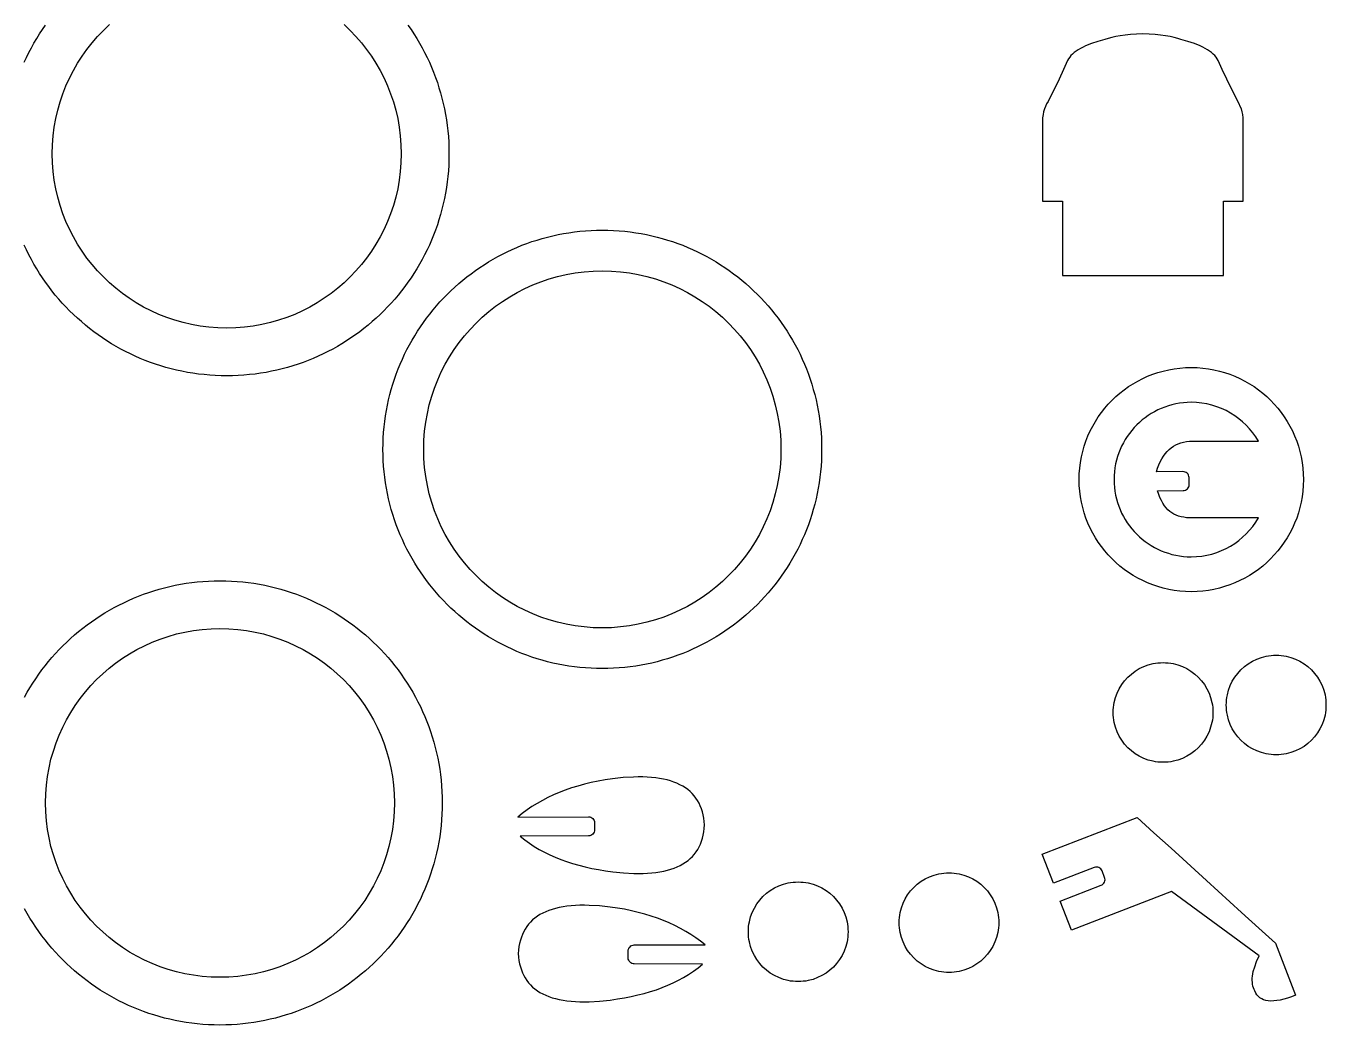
# Model space of a CAD drawing. Extents: x 0 to 355, y 3 to 297.
# Drawn here: x 150.6 to 349.3, y 2.9 to 155.6 of the extents above; entities that cross this region are included whole.
import ezdxf

# ---------------------------------------------------------------- set-up
doc = ezdxf.new("R2010")
doc.units = 0
doc.header["$MEASUREMENT"] = 0
doc.layers.add('HARLEY_2', color=1, linetype='Continuous')

msp = doc.modelspace()

# ---------------------------------------------------------------- linework, layer by layer
at = {"layer": 'HARLEY_2'}
for points in [[(150.29, 150.09), (150.64, 150.84), (151, 151.58), (151.39, 152.3), (151.79, 153.02), (152.21, 153.73), (152.64, 154.42), (153.09, 155.11), (153.55, 155.78)], [(208.96, 155.78), (209.43, 155.11), (209.88, 154.42), (210.31, 153.73), (210.73, 153.02), (211.13, 152.3), (211.51, 151.58), (211.88, 150.84), (212.23, 150.09), (212.56, 149.34), (212.87, 148.57), (213.17, 147.79), (213.45, 147.01), (213.7, 146.21), (213.94, 145.41), (214.16, 144.6), (214.36, 143.78), (214.54, 142.96), (214.7, 142.13), (214.84, 141.29), (214.96, 140.44), (215.06, 139.59), (215.13, 138.73), (215.19, 137.86), (215.22, 136.99), (215.23, 136.11), (215.22, 135.24), (215.19, 134.36), (215.13, 133.5), (215.06, 132.64), (214.96, 131.79), (214.84, 130.94), (214.7, 130.1), (214.54, 129.27), (214.36, 128.44), (214.16, 127.62), (213.94, 126.81), (213.7, 126.01), (213.45, 125.22), (213.17, 124.43), (212.87, 123.66), (212.56, 122.89), (212.23, 122.13), (211.88, 121.39), (211.51, 120.65), (211.13, 119.92), (210.73, 119.2), (210.31, 118.5), (209.88, 117.8), (209.43, 117.12), (208.96, 116.45), (208.48, 115.79), (207.98, 115.14), (207.47, 114.5), (206.95, 113.88), (206.4, 113.27), (205.85, 112.68), (205.28, 112.09), (204.7, 111.52), (204.1, 110.97), (203.49, 110.43), (202.87, 109.9), (202.23, 109.39), (201.58, 108.89), (200.92, 108.41), (200.25, 107.94), (199.57, 107.49), (198.87, 107.06), (198.17, 106.64), (197.45, 106.24), (196.72, 105.86), (195.99, 105.49), (195.24, 105.14), (194.48, 104.81), (193.71, 104.5), (192.94, 104.2), (192.15, 103.93), (191.36, 103.67), (190.56, 103.43), (189.75, 103.21), (188.93, 103.01), (188.1, 102.83), (187.27, 102.67), (186.43, 102.53), (185.58, 102.41), (184.73, 102.32), (183.87, 102.24), (183.01, 102.18), (182.14, 102.15), (181.26, 102.14), (180.38, 102.15), (179.51, 102.18), (178.65, 102.24), (177.79, 102.32), (176.93, 102.41), (176.09, 102.53), (175.25, 102.67), (174.41, 102.83), (173.59, 103.01), (172.77, 103.21), (171.96, 103.43), (171.16, 103.67), (170.36, 103.93), (169.58, 104.2), (168.8, 104.5), (168.04, 104.81), (167.28, 105.14), (166.53, 105.49), (165.79, 105.86), (165.07, 106.24), (164.35, 106.64), (163.64, 107.06), (162.95, 107.49), (162.27, 107.94), (161.59, 108.41), (160.93, 108.89), (160.29, 109.39), (159.65, 109.9), (159.03, 110.43), (158.42, 110.97), (157.82, 111.52), (157.24, 112.09), (156.67, 112.68), (156.11, 113.27), (155.57, 113.88), (155.04, 114.5), (154.53, 115.14), (154.04, 115.79), (153.55, 116.45), (153.09, 117.12), (152.64, 117.8), (152.21, 118.5), (151.79, 119.2), (151.39, 119.92), (151, 120.65), (150.64, 121.39), (150.29, 122.13)], [(199.19, 155.85), (200.12, 154.97), (201, 154.04), (201.84, 153.08), (202.63, 152.07), (203.37, 151.02), (204.07, 149.94), (204.71, 148.82), (205.3, 147.67), (205.83, 146.49), (206.31, 145.28), (206.73, 144.04), (207.09, 142.78), (207.39, 141.49), (207.62, 140.17), (207.79, 138.84), (207.89, 137.49), (207.93, 136.11), (207.89, 134.74), (207.79, 133.39), (207.62, 132.05), (207.39, 130.74), (207.09, 129.45), (206.73, 128.18), (206.31, 126.94), (205.83, 125.73), (205.3, 124.55), (204.71, 123.4), (204.07, 122.28), (203.37, 121.2), (202.63, 120.16), (201.84, 119.15), (201, 118.18), (200.12, 117.26), (199.19, 116.37), (198.22, 115.53), (197.21, 114.74), (196.17, 114), (195.09, 113.3), (193.97, 112.66), (192.82, 112.07), (191.64, 111.54), (190.43, 111.06), (189.19, 110.64), (187.92, 110.28), (186.63, 109.98), (185.32, 109.75), (183.99, 109.58), (182.63, 109.48), (181.26, 109.44), (179.89, 109.48), (178.53, 109.58), (177.2, 109.75), (175.88, 109.98), (174.59, 110.28), (173.33, 110.64), (172.09, 111.06), (170.88, 111.54), (169.7, 112.07), (168.55, 112.66), (167.43, 113.3), (166.35, 114), (165.3, 114.74), (164.3, 115.53), (163.33, 116.37), (162.4, 117.26), (161.52, 118.18), (160.68, 119.15), (159.89, 120.16), (159.14, 121.2), (158.45, 122.28), (157.81, 123.4), (157.22, 124.55), (156.68, 125.73), (156.21, 126.94), (155.79, 128.18), (155.43, 129.45), (155.13, 130.74), (154.9, 132.05), (154.73, 133.39), (154.62, 134.74), (154.59, 136.11), (154.62, 137.49), (154.73, 138.84), (154.9, 140.17), (155.13, 141.49), (155.43, 142.78), (155.79, 144.04), (156.21, 145.28), (156.68, 146.49), (157.22, 147.67), (157.81, 148.82), (158.45, 149.94), (159.14, 151.02), (159.89, 152.07), (160.68, 153.08), (161.52, 154.04), (162.4, 154.97), (163.33, 155.85)], [(150.35, 53.02), (150.75, 53.74), (151.17, 54.45), (151.61, 55.14), (152.05, 55.82), (152.52, 56.5), (153, 57.16), (153.5, 57.8), (154.01, 58.44), (154.54, 59.06), (155.08, 59.67), (155.63, 60.27), (156.2, 60.85), (156.79, 61.42), (157.38, 61.98), (157.99, 62.52), (158.62, 63.04), (159.25, 63.56), (159.9, 64.05), (160.56, 64.53), (161.23, 65), (161.92, 65.45), (162.61, 65.88), (163.32, 66.3), (164.03, 66.7), (164.76, 67.09), (165.5, 67.45), (166.25, 67.8), (167, 68.13), (167.77, 68.45), (168.55, 68.74), (169.33, 69.02), (170.12, 69.28), (170.93, 69.51), (171.74, 69.73), (172.55, 69.93), (173.38, 70.11), (174.21, 70.27), (175.05, 70.41), (175.9, 70.53), (176.75, 70.63), (177.61, 70.7), (178.48, 70.76), (179.35, 70.79), (180.22, 70.8), (180.22, 70.8), (181.1, 70.79), (181.97, 70.76), (182.84, 70.7), (183.7, 70.63), (184.55, 70.53), (185.4, 70.41), (186.24, 70.27), (187.07, 70.11), (187.9, 69.93), (188.71, 69.73), (189.52, 69.51), (190.33, 69.28), (191.12, 69.02), (191.9, 68.74), (192.68, 68.45), (193.45, 68.13), (194.2, 67.8), (194.95, 67.45), (195.69, 67.09), (196.42, 66.7), (197.13, 66.3), (197.84, 65.88), (198.53, 65.45), (199.22, 65), (199.89, 64.53), (200.55, 64.05), (201.2, 63.56), (201.83, 63.04), (202.46, 62.52), (203.07, 61.98), (203.66, 61.42), (204.25, 60.85), (204.82, 60.27), (205.37, 59.67), (205.91, 59.06), (206.44, 58.44), (206.95, 57.8), (207.45, 57.16), (207.93, 56.5), (208.39, 55.82), (208.84, 55.14), (209.28, 54.45), (209.7, 53.74), (210.1, 53.02), (210.48, 52.3), (210.85, 51.56), (211.2, 50.81), (211.53, 50.05), (211.84, 49.29), (212.14, 48.51), (212.41, 47.73), (212.67, 46.93), (212.91, 46.13), (213.13, 45.32), (213.33, 44.5), (213.51, 43.68), (213.67, 42.84), (213.81, 42), (213.92, 41.16), (214.02, 40.3), (214.1, 39.44), (214.15, 38.58), (214.19, 37.71), (214.2, 36.83), (214.19, 35.95), (214.15, 35.08), (214.1, 34.22), (214.02, 33.36), (213.92, 32.5), (213.81, 31.66), (213.67, 30.82), (213.51, 29.99), (213.33, 29.16), (213.13, 28.34), (212.91, 27.53), (212.67, 26.73), (212.41, 25.94), (212.14, 25.15), (211.84, 24.38), (211.53, 23.61), (211.2, 22.85), (210.85, 22.1), (210.48, 21.37), (210.1, 20.64), (209.7, 19.92), (209.28, 19.22), (208.84, 18.52), (208.39, 17.84), (207.93, 17.17), (207.45, 16.51), (206.95, 15.86), (206.44, 15.22), (205.91, 14.6), (205.37, 13.99), (204.82, 13.39), (204.25, 12.81), (203.66, 12.24), (203.07, 11.69), (202.46, 11.14), (201.83, 10.62), (201.2, 10.11), (200.55, 9.61), (199.89, 9.13), (199.22, 8.66), (198.53, 8.21), (197.84, 7.78), (197.13, 7.36), (196.42, 6.96), (195.69, 6.58), (194.95, 6.21), (194.2, 5.86), (193.45, 5.53), (192.68, 5.22), (191.9, 4.92), (191.12, 4.64), (190.33, 4.39), (189.52, 4.15), (188.71, 3.93), (187.9, 3.73), (187.07, 3.55), (186.24, 3.39), (185.4, 3.25), (184.55, 3.13), (183.7, 3.03), (182.84, 2.96), (181.97, 2.9), (181.1, 2.87), (180.22, 2.86), (179.35, 2.87), (178.48, 2.9), (177.61, 2.96), (176.75, 3.03), (175.9, 3.13), (175.05, 3.25), (174.21, 3.39), (173.38, 3.55), (172.55, 3.73), (171.74, 3.93), (170.93, 4.15), (170.12, 4.39), (169.33, 4.64), (168.55, 4.92), (167.77, 5.22), (167, 5.53), (166.25, 5.86), (165.5, 6.21), (164.76, 6.58), (164.03, 6.96), (163.32, 7.36), (162.61, 7.78), (161.92, 8.21), (161.23, 8.66), (160.56, 9.13), (159.9, 9.61), (159.25, 10.11), (158.62, 10.62), (157.99, 11.14), (157.38, 11.69), (156.79, 12.24), (156.2, 12.81), (155.63, 13.39), (155.08, 13.99), (154.54, 14.6), (154.01, 15.22), (153.5, 15.86), (153, 16.51), (152.52, 17.17), (152.05, 17.84), (151.61, 18.52), (151.17, 19.22), (150.75, 19.92), (150.35, 20.64)]]:
    msp.add_lwpolyline(points, dxfattribs=at)
for points in [[(309, 117.5), (321.3, 117.5), (333.6, 117.5), (333.6, 128.84), (336.65, 128.83), (336.65, 140.62), (336.65, 141.13), (336.62, 141.62), (336.56, 142.09), (336.47, 142.53), (336.35, 142.95), (336.19, 143.35), (336.01, 143.73), (335.79, 144.08), (334.12, 147.5), (333.42, 149), (332.81, 150.36), (332.67, 150.62), (332.5, 150.87), (332.29, 151.11), (332.06, 151.35), (331.79, 151.58), (331.5, 151.8), (331.18, 152.01), (330.83, 152.22), (330.45, 152.42), (330.05, 152.61), (329.17, 152.97), (328.18, 153.29), (327.11, 153.58), (326.62, 153.75), (326.07, 153.9), (325.45, 154.03), (324.76, 154.15), (324, 154.24), (323.17, 154.32), (322.27, 154.38), (321.3, 154.43), (320.33, 154.38), (319.43, 154.32), (318.6, 154.24), (317.84, 154.15), (317.15, 154.03), (316.53, 153.9), (315.98, 153.75), (315.5, 153.58), (314.42, 153.29), (313.43, 152.97), (312.55, 152.61), (312.15, 152.42), (311.77, 152.22), (311.42, 152.01), (311.1, 151.8), (310.81, 151.58), (310.54, 151.35), (310.31, 151.11), (310.11, 150.87), (309.93, 150.62), (309.79, 150.36), (309.18, 149), (308.48, 147.5), (306.81, 144.08), (306.59, 143.73), (306.41, 143.35), (306.25, 142.95), (306.13, 142.53), (306.04, 142.09), (305.98, 141.62), (305.95, 141.13), (305.95, 140.62), (305.95, 128.83), (309, 128.84), (309, 117.5)], [(238.67, 124.42), (239.53, 124.41), (240.39, 124.38), (241.25, 124.32), (242.09, 124.25), (242.94, 124.15), (243.77, 124.03), (244.6, 123.9), (245.42, 123.74), (246.24, 123.56), (247.04, 123.37), (247.84, 123.15), (248.64, 122.91), (249.42, 122.66), (250.19, 122.39), (250.96, 122.1), (251.72, 121.79), (252.46, 121.46), (253.2, 121.11), (253.93, 120.75), (254.65, 120.37), (255.35, 119.98), (256.05, 119.57), (256.74, 119.14), (257.41, 118.69), (258.07, 118.23), (258.73, 117.76), (259.36, 117.27), (259.99, 116.76), (260.61, 116.24), (261.21, 115.71), (261.8, 115.16), (262.37, 114.6), (262.93, 114.02), (263.48, 113.44), (264.02, 112.83), (264.54, 112.22), (265.04, 111.59), (265.53, 110.95), (266.01, 110.3), (266.47, 109.64), (266.91, 108.96), (267.34, 108.28), (267.75, 107.58), (268.15, 106.87), (268.53, 106.16), (268.89, 105.43), (269.23, 104.69), (269.56, 103.94), (269.87, 103.19), (270.16, 102.42), (270.43, 101.65), (270.69, 100.86), (270.92, 100.07), (271.14, 99.27), (271.34, 98.46), (271.51, 97.65), (271.67, 96.83), (271.81, 96), (271.92, 95.16), (272.02, 94.32), (272.1, 93.47), (272.15, 92.62), (272.18, 91.76), (272.19, 90.89), (272.18, 90.03), (272.15, 89.17), (272.1, 88.31), (272.02, 87.47), (271.92, 86.62), (271.81, 85.79), (271.67, 84.96), (271.51, 84.14), (271.34, 83.32), (271.14, 82.52), (270.92, 81.72), (270.69, 80.92), (270.43, 80.14), (270.16, 79.37), (269.87, 78.6), (269.56, 77.84), (269.23, 77.1), (268.89, 76.36), (268.53, 75.63), (268.15, 74.91), (267.75, 74.21), (267.34, 73.51), (266.91, 72.82), (266.47, 72.15), (266.01, 71.49), (265.53, 70.83), (265.04, 70.19), (264.54, 69.57), (264.02, 68.95), (263.48, 68.35), (262.93, 67.76), (262.37, 67.19), (261.8, 66.62), (261.21, 66.08), (260.61, 65.54), (259.99, 65.02), (259.36, 64.52), (258.73, 64.03), (258.07, 63.55), (257.41, 63.09), (256.74, 62.65), (256.05, 62.22), (255.35, 61.81), (254.65, 61.41), (253.93, 61.03), (253.2, 60.67), (252.46, 60.33), (251.72, 60), (250.96, 59.69), (250.19, 59.4), (249.42, 59.13), (248.64, 58.87), (247.84, 58.64), (247.04, 58.42), (246.24, 58.22), (245.42, 58.05), (244.6, 57.89), (243.77, 57.75), (242.94, 57.63), (242.09, 57.54), (241.25, 57.46), (240.39, 57.41), (239.53, 57.38), (238.67, 57.37), (237.8, 57.38), (236.94, 57.41), (236.09, 57.46), (235.24, 57.54), (234.4, 57.63), (233.56, 57.75), (232.73, 57.89), (231.91, 58.05), (231.1, 58.22), (230.29, 58.42), (229.49, 58.64), (228.7, 58.87), (227.91, 59.13), (227.14, 59.4), (226.37, 59.69), (225.62, 60), (224.87, 60.33), (224.13, 60.67), (223.4, 61.03), (222.69, 61.41), (221.98, 61.81), (221.28, 62.22), (220.6, 62.65), (219.92, 63.09), (219.26, 63.55), (218.61, 64.03), (217.97, 64.52), (217.34, 65.02), (216.73, 65.54), (216.12, 66.08), (215.53, 66.62), (214.96, 67.19), (214.4, 67.76), (213.85, 68.35), (213.31, 68.95), (212.8, 69.57), (212.29, 70.19), (211.8, 70.83), (211.32, 71.49), (210.86, 72.15), (210.42, 72.82), (209.99, 73.51), (209.58, 74.21), (209.19, 74.91), (208.81, 75.63), (208.44, 76.36), (208.1, 77.1), (207.77, 77.84), (207.46, 78.6), (207.17, 79.37), (206.9, 80.14), (206.65, 80.92), (206.41, 81.72), (206.19, 82.52), (206, 83.32), (205.82, 84.14), (205.66, 84.96), (205.52, 85.79), (205.41, 86.62), (205.31, 87.47), (205.24, 88.31), (205.18, 89.17), (205.15, 90.03), (205.14, 90.89), (205.15, 91.76), (205.18, 92.62), (205.24, 93.47), (205.31, 94.32), (205.41, 95.16), (205.52, 96), (205.66, 96.83), (205.82, 97.65), (206, 98.46), (206.19, 99.27), (206.41, 100.07), (206.65, 100.86), (206.9, 101.65), (207.17, 102.42), (207.46, 103.19), (207.77, 103.94), (208.1, 104.69), (208.44, 105.43), (208.81, 106.16), (209.19, 106.87), (209.58, 107.58), (209.99, 108.28), (210.42, 108.96), (210.86, 109.64), (211.32, 110.3), (211.8, 110.95), (212.29, 111.59), (212.8, 112.22), (213.31, 112.83), (213.85, 113.44), (214.4, 114.02), (214.96, 114.6), (215.53, 115.16), (216.12, 115.71), (216.73, 116.24), (217.34, 116.76), (217.97, 117.27), (218.61, 117.76), (219.26, 118.23), (219.92, 118.69), (220.6, 119.14), (221.28, 119.57), (221.98, 119.98), (222.69, 120.37), (223.4, 120.75), (224.13, 121.11), (224.87, 121.46), (225.62, 121.79), (226.37, 122.1), (227.14, 122.39), (227.91, 122.66), (228.7, 122.91), (229.49, 123.15), (230.29, 123.37), (231.1, 123.56), (231.91, 123.74), (232.73, 123.9), (233.56, 124.03), (234.4, 124.15), (235.24, 124.25), (236.09, 124.32), (236.94, 124.38), (237.8, 124.41), (238.67, 124.42)], [(238.67, 118.2), (240.07, 118.16), (241.46, 118.06), (242.82, 117.88), (244.17, 117.64), (245.49, 117.34), (246.78, 116.97), (248.05, 116.54), (249.29, 116.05), (250.5, 115.51), (251.68, 114.9), (252.82, 114.24), (253.93, 113.53), (255, 112.77), (256.03, 111.96), (257.02, 111.1), (257.97, 110.2), (258.88, 109.25), (259.74, 108.26), (260.55, 107.23), (261.31, 106.16), (262.02, 105.05), (262.67, 103.91), (263.28, 102.73), (263.82, 101.52), (264.31, 100.28), (264.74, 99.01), (265.11, 97.72), (265.42, 96.4), (265.66, 95.05), (265.83, 93.68), (265.94, 92.3), (265.97, 90.89), (265.94, 89.49), (265.83, 88.1), (265.66, 86.74), (265.42, 85.39), (265.11, 84.07), (264.74, 82.77), (264.31, 81.51), (263.82, 80.27), (263.28, 79.06), (262.67, 77.88), (262.02, 76.74), (261.31, 75.63), (260.55, 74.56), (259.74, 73.53), (258.88, 72.53), (257.97, 71.59), (257.02, 70.68), (256.03, 69.82), (255, 69.01), (253.93, 68.25), (252.82, 67.54), (251.68, 66.88), (250.5, 66.28), (249.29, 65.73), (248.05, 65.25), (246.78, 64.82), (245.49, 64.45), (244.17, 64.14), (242.82, 63.9), (241.46, 63.73), (240.07, 63.62), (238.67, 63.59), (237.26, 63.62), (235.87, 63.73), (234.51, 63.9), (233.16, 64.14), (231.84, 64.45), (230.55, 64.82), (229.28, 65.25), (228.04, 65.73), (226.83, 66.28), (225.65, 66.88), (224.51, 67.54), (223.4, 68.25), (222.33, 69.01), (221.3, 69.82), (220.31, 70.68), (219.36, 71.59), (218.46, 72.53), (217.6, 73.53), (216.79, 74.56), (216.02, 75.63), (215.31, 76.74), (214.66, 77.88), (214.05, 79.06), (213.51, 80.27), (213.02, 81.51), (212.59, 82.77), (212.22, 84.07), (211.92, 85.39), (211.68, 86.74), (211.5, 88.1), (211.4, 89.49), (211.36, 90.89), (211.4, 92.3), (211.5, 93.68), (211.68, 95.05), (211.92, 96.4), (212.22, 97.72), (212.59, 99.01), (213.02, 100.28), (213.51, 101.52), (214.05, 102.73), (214.66, 103.91), (215.31, 105.05), (216.02, 106.16), (216.79, 107.23), (217.6, 108.26), (218.46, 109.25), (219.36, 110.2), (220.31, 111.1), (221.3, 111.96), (222.33, 112.77), (223.4, 113.53), (224.51, 114.24), (225.65, 114.9), (226.83, 115.51), (228.04, 116.05), (229.28, 116.54), (230.55, 116.97), (231.84, 117.34), (233.16, 117.64), (234.51, 117.88), (235.87, 118.06), (237.26, 118.16), (238.67, 118.2)], [(328.7, 103.42), (329.58, 103.4), (330.45, 103.33), (331.31, 103.22), (332.16, 103.07), (332.99, 102.88), (333.8, 102.65), (334.6, 102.38), (335.37, 102.07), (336.13, 101.73), (336.87, 101.35), (337.59, 100.94), (338.29, 100.49), (338.96, 100.01), (339.61, 99.5), (340.23, 98.97), (340.82, 98.4), (341.39, 97.8), (341.93, 97.18), (342.44, 96.53), (342.92, 95.86), (343.36, 95.16), (343.78, 94.45), (344.15, 93.71), (344.5, 92.95), (344.81, 92.17), (345.07, 91.37), (345.31, 90.56), (345.5, 89.73), (345.65, 88.89), (345.76, 88.03), (345.82, 87.16), (345.85, 86.28), (345.82, 85.39), (345.76, 84.52), (345.65, 83.66), (345.5, 82.82), (345.31, 81.99), (345.07, 81.18), (344.81, 80.38), (344.5, 79.6), (344.15, 78.84), (343.78, 78.1), (343.36, 77.39), (342.92, 76.69), (342.44, 76.02), (341.93, 75.37), (341.39, 74.75), (340.82, 74.15), (340.23, 73.58), (339.61, 73.05), (338.96, 72.54), (338.29, 72.06), (337.59, 71.61), (336.87, 71.2), (336.13, 70.82), (335.37, 70.48), (334.6, 70.17), (333.8, 69.9), (332.99, 69.67), (332.16, 69.48), (331.31, 69.33), (330.45, 69.22), (329.58, 69.15), (328.7, 69.13), (327.82, 69.15), (326.95, 69.22), (326.09, 69.33), (325.25, 69.48), (324.42, 69.67), (323.6, 69.9), (322.81, 70.17), (322.03, 70.48), (321.27, 70.82), (320.53, 71.2), (319.81, 71.61), (319.12, 72.06), (318.44, 72.54), (317.8, 73.05), (317.17, 73.58), (316.58, 74.15), (316.01, 74.75), (315.47, 75.37), (314.96, 76.02), (314.48, 76.69), (314.04, 77.39), (313.63, 78.1), (313.25, 78.84), (312.9, 79.6), (312.6, 80.38), (312.33, 81.18), (312.1, 81.99), (311.9, 82.82), (311.75, 83.66), (311.64, 84.52), (311.58, 85.39), (311.56, 86.28), (311.58, 87.16), (311.64, 88.03), (311.75, 88.89), (311.9, 89.73), (312.1, 90.56), (312.33, 91.37), (312.6, 92.17), (312.9, 92.95), (313.25, 93.71), (313.63, 94.45), (314.04, 95.16), (314.48, 95.86), (314.96, 96.53), (315.47, 97.18), (316.01, 97.8), (316.58, 98.4), (317.17, 98.97), (317.8, 99.5), (318.44, 100.01), (319.12, 100.49), (319.81, 100.94), (320.53, 101.35), (321.27, 101.73), (322.03, 102.07), (322.81, 102.38), (323.6, 102.65), (324.42, 102.88), (325.25, 103.07), (326.09, 103.22), (326.95, 103.33), (327.82, 103.4), (328.7, 103.42)], [(323.54, 84.54), (327.44, 84.58), (327.63, 84.6), (327.81, 84.65), (327.96, 84.74), (328.1, 84.86), (328.22, 85), (328.3, 85.16), (328.35, 85.33), (328.37, 85.52), (328.36, 86.57), (328.34, 86.76), (328.29, 86.94), (328.2, 87.09), (328.08, 87.23), (327.94, 87.34), (327.78, 87.43), (327.61, 87.48), (327.42, 87.5), (323.36, 87.46), (323.54, 88.01), (323.74, 88.52), (323.95, 89), (324.19, 89.44), (324.44, 89.85), (324.71, 90.22), (325, 90.56), (325.3, 90.87), (325.63, 91.14), (325.97, 91.38), (326.33, 91.59), (326.71, 91.76), (327.11, 91.91), (327.53, 92.02), (327.96, 92.1), (328.42, 92.15), (338.95, 92.15), (338.54, 92.8), (338.1, 93.43), (337.62, 94.02), (337.1, 94.58), (336.55, 95.1), (335.96, 95.59), (335.35, 96.04), (334.7, 96.45), (334.03, 96.82), (333.33, 97.14), (332.61, 97.42), (331.86, 97.66), (331.1, 97.84), (330.32, 97.98), (329.52, 98.06), (328.7, 98.09), (328.09, 98.07), (327.49, 98.03), (326.9, 97.95), (326.32, 97.85), (325.75, 97.71), (325.19, 97.56), (324.64, 97.37), (324.1, 97.16), (323.58, 96.92), (323.07, 96.66), (322.58, 96.38), (322.1, 96.07), (321.63, 95.74), (321.19, 95.39), (320.76, 95.02), (320.35, 94.63), (319.96, 94.22), (319.59, 93.79), (319.24, 93.34), (318.91, 92.88), (318.6, 92.4), (318.32, 91.9), (318.05, 91.4), (317.82, 90.87), (317.61, 90.34), (317.42, 89.79), (317.26, 89.23), (317.13, 88.66), (317.03, 88.07), (316.95, 87.48), (316.91, 86.88), (316.89, 86.28), (316.91, 85.67), (316.95, 85.07), (317.03, 84.48), (317.13, 83.9), (317.26, 83.32), (317.42, 82.76), (317.61, 82.21), (317.82, 81.68), (318.05, 81.16), (318.32, 80.65), (318.6, 80.15), (318.91, 79.67), (319.24, 79.21), (319.59, 78.76), (319.96, 78.33), (320.35, 77.92), (320.76, 77.53), (321.19, 77.16), (321.63, 76.81), (322.1, 76.48), (322.58, 76.17), (323.07, 75.89), (323.58, 75.63), (324.1, 75.39), (324.64, 75.18), (325.19, 75), (325.75, 74.84), (326.32, 74.7), (326.9, 74.6), (327.49, 74.53), (328.09, 74.48), (328.7, 74.46), (329.52, 74.49), (330.32, 74.57), (331.1, 74.71), (331.86, 74.89), (332.61, 75.13), (333.33, 75.41), (334.03, 75.73), (334.7, 76.1), (335.35, 76.51), (335.96, 76.96), (336.55, 77.45), (337.1, 77.97), (337.62, 78.53), (338.1, 79.12), (338.54, 79.75), (338.95, 80.4), (328.42, 80.4), (327.97, 80.44), (327.54, 80.51), (327.13, 80.59), (326.74, 80.7), (326.37, 80.84), (326.03, 81), (325.7, 81.19), (325.4, 81.41), (325.11, 81.67), (324.84, 81.96), (324.58, 82.28), (324.34, 82.65), (324.12, 83.06), (323.91, 83.51), (323.72, 84), (323.54, 84.54)], [(180.22, 63.5), (181.6, 63.47), (182.95, 63.36), (184.29, 63.19), (185.6, 62.96), (186.89, 62.66), (188.15, 62.3), (189.39, 61.88), (190.6, 61.4), (191.79, 60.87), (192.94, 60.28), (194.05, 59.64), (195.14, 58.95), (196.18, 58.2), (197.19, 57.41), (198.16, 56.57), (199.08, 55.69), (199.97, 54.76), (200.8, 53.79), (201.6, 52.79), (202.34, 51.74), (203.03, 50.66), (203.68, 49.54), (204.26, 48.39), (204.8, 47.21), (205.28, 46), (205.7, 44.76), (206.05, 43.5), (206.35, 42.21), (206.59, 40.89), (206.76, 39.56), (206.86, 38.2), (206.89, 36.83), (206.86, 35.46), (206.76, 34.1), (206.59, 32.77), (206.35, 31.46), (206.05, 30.17), (205.7, 28.9), (205.28, 27.66), (204.8, 26.45), (204.26, 25.27), (203.68, 24.12), (203.03, 23), (202.34, 21.92), (201.6, 20.88), (200.8, 19.87), (199.97, 18.9), (199.08, 17.97), (198.16, 17.09), (197.19, 16.25), (196.18, 15.46), (195.14, 14.72), (194.05, 14.02), (192.94, 13.38), (191.79, 12.79), (190.6, 12.26), (189.39, 11.78), (188.15, 11.36), (186.89, 11), (185.6, 10.7), (184.29, 10.47), (182.95, 10.3), (181.6, 10.2), (180.22, 10.16), (178.85, 10.2), (177.5, 10.3), (176.16, 10.47), (174.85, 10.7), (173.56, 11), (172.29, 11.36), (171.06, 11.78), (169.84, 12.26), (168.66, 12.79), (167.51, 13.38), (166.4, 14.02), (165.31, 14.72), (164.27, 15.46), (163.26, 16.25), (162.29, 17.09), (161.37, 17.97), (160.48, 18.9), (159.65, 19.87), (158.85, 20.88), (158.11, 21.92), (157.42, 23), (156.77, 24.12), (156.19, 25.27), (155.65, 26.45), (155.17, 27.66), (154.75, 28.9), (154.39, 30.17), (154.1, 31.46), (153.86, 32.77), (153.69, 34.1), (153.59, 35.46), (153.55, 36.83), (153.59, 38.2), (153.69, 39.56), (153.86, 40.89), (154.1, 42.21), (154.39, 43.5), (154.75, 44.76), (155.17, 46), (155.65, 47.21), (156.19, 48.39), (156.77, 49.54), (157.42, 50.66), (158.11, 51.74), (158.85, 52.79), (159.65, 53.79), (160.48, 54.76), (161.37, 55.69), (162.29, 56.57), (163.26, 57.41), (164.27, 58.2), (165.31, 58.95), (166.4, 59.64), (167.51, 60.28), (168.66, 60.87), (169.84, 61.4), (171.06, 61.88), (172.29, 62.3), (173.56, 62.66), (174.85, 62.96), (176.16, 63.19), (177.5, 63.36), (178.85, 63.47), (180.22, 63.5)], [(324.39, 58.28), (324.78, 58.27), (325.16, 58.24), (325.55, 58.19), (325.92, 58.13), (326.65, 57.94), (327.35, 57.68), (328.02, 57.36), (328.65, 56.98), (329.23, 56.54), (329.77, 56.05), (330.27, 55.51), (330.7, 54.92), (331.09, 54.29), (331.41, 53.63), (331.66, 52.93), (331.85, 52.2), (331.92, 51.82), (331.97, 51.44), (332, 51.05), (332.01, 50.66), (332, 50.27), (331.97, 49.88), (331.92, 49.5), (331.85, 49.13), (331.66, 48.39), (331.41, 47.69), (331.09, 47.03), (330.7, 46.4), (330.27, 45.81), (329.77, 45.27), (329.23, 44.78), (328.65, 44.34), (328.02, 43.96), (327.35, 43.64), (326.65, 43.38), (325.92, 43.2), (325.55, 43.13), (325.16, 43.08), (324.78, 43.05), (324.39, 43.04), (323.99, 43.05), (323.61, 43.08), (323.23, 43.13), (322.85, 43.2), (322.12, 43.38), (321.42, 43.64), (320.75, 43.96), (320.13, 44.34), (319.54, 44.78), (319, 45.27), (318.51, 45.81), (318.07, 46.4), (317.69, 47.03), (317.36, 47.69), (317.11, 48.39), (316.92, 49.13), (316.85, 49.5), (316.8, 49.88), (316.78, 50.27), (316.77, 50.66), (316.78, 51.05), (316.8, 51.44), (316.85, 51.82), (316.92, 52.2), (317.11, 52.93), (317.36, 53.63), (317.69, 54.29), (318.07, 54.92), (318.51, 55.51), (319, 56.05), (319.54, 56.54), (320.13, 56.98), (320.75, 57.36), (321.42, 57.68), (322.12, 57.94), (322.85, 58.13), (323.23, 58.19), (323.61, 58.24), (323.99, 58.27), (324.39, 58.28)], [(341.67, 59.41), (342.06, 59.4), (342.45, 59.37), (342.83, 59.32), (343.21, 59.26), (343.94, 59.07), (344.64, 58.81), (345.3, 58.49), (345.93, 58.11), (346.52, 57.67), (347.06, 57.18), (347.55, 56.64), (347.99, 56.05), (348.37, 55.42), (348.69, 54.76), (348.95, 54.06), (349.14, 53.33), (349.2, 52.95), (349.25, 52.57), (349.28, 52.18), (349.29, 51.79), (349.28, 51.4), (349.25, 51.01), (349.2, 50.63), (349.14, 50.26), (348.95, 49.53), (348.69, 48.83), (348.37, 48.16), (347.99, 47.53), (347.55, 46.94), (347.06, 46.4), (346.52, 45.91), (345.93, 45.47), (345.3, 45.09), (344.64, 44.77), (343.94, 44.51), (343.21, 44.33), (342.83, 44.26), (342.45, 44.21), (342.06, 44.18), (341.67, 44.17), (341.28, 44.18), (340.89, 44.21), (340.51, 44.26), (340.14, 44.33), (339.41, 44.51), (338.71, 44.77), (338.04, 45.09), (337.41, 45.47), (336.82, 45.91), (336.28, 46.4), (335.79, 46.94), (335.35, 47.53), (334.97, 48.16), (334.65, 48.83), (334.39, 49.53), (334.21, 50.26), (334.14, 50.63), (334.09, 51.01), (334.06, 51.4), (334.05, 51.79), (334.06, 52.18), (334.09, 52.57), (334.14, 52.95), (334.21, 53.33), (334.39, 54.06), (334.65, 54.76), (334.97, 55.42), (335.35, 56.05), (335.79, 56.64), (336.28, 57.18), (336.82, 57.67), (337.41, 58.11), (338.04, 58.49), (338.71, 58.81), (339.41, 59.07), (340.14, 59.26), (340.51, 59.32), (340.89, 59.37), (341.28, 59.4), (341.67, 59.41)], [(226.13, 31.74), (226.82, 31.18), (227.54, 30.66), (228.27, 30.17), (229.03, 29.71), (229.82, 29.28), (230.62, 28.88), (231.46, 28.51), (232.31, 28.16), (233.2, 27.85), (234.12, 27.55), (235.06, 27.29), (236.04, 27.04), (237.05, 26.82), (238.09, 26.62), (239.16, 26.44), (240.28, 26.29), (241.92, 26.12), (243.46, 26.04), (244.2, 26.03), (244.91, 26.04), (245.59, 26.07), (246.24, 26.12), (246.87, 26.19), (247.48, 26.28), (248.06, 26.39), (248.61, 26.52), (249.14, 26.68), (249.64, 26.85), (250.12, 27.04), (250.57, 27.26), (250.99, 27.49), (251.39, 27.74), (251.77, 28.02), (252.12, 28.31), (252.44, 28.63), (252.73, 28.96), (253.01, 29.32), (253.25, 29.7), (253.47, 30.09), (253.67, 30.51), (253.83, 30.95), (253.98, 31.41), (254.09, 31.89), (254.19, 32.39), (254.25, 32.91), (254.29, 33.45), (254.25, 33.98), (254.18, 34.5), (254.08, 35), (253.96, 35.48), (253.82, 35.94), (253.65, 36.37), (253.45, 36.79), (253.23, 37.19), (252.98, 37.56), (252.71, 37.92), (252.41, 38.25), (252.08, 38.56), (251.73, 38.86), (251.36, 39.13), (250.95, 39.38), (250.53, 39.61), (250.08, 39.82), (249.6, 40.01), (249.09, 40.18), (248.57, 40.33), (248.01, 40.46), (247.43, 40.57), (246.83, 40.65), (246.2, 40.72), (245.54, 40.77), (244.86, 40.79), (244.15, 40.8), (243.42, 40.78), (241.87, 40.69), (240.23, 40.51), (239.11, 40.34), (238.03, 40.15), (236.97, 39.93), (235.94, 39.68), (234.93, 39.41), (233.96, 39.11), (233.01, 38.78), (232.09, 38.43), (231.2, 38.05), (230.34, 37.64), (229.5, 37.21), (228.69, 36.75), (227.91, 36.27), (227.16, 35.76), (226.44, 35.22), (225.74, 34.66), (236.55, 34.71), (236.74, 34.69), (236.91, 34.63), (237.07, 34.55), (237.21, 34.44), (237.33, 34.3), (237.41, 34.14), (237.47, 33.97), (237.49, 33.78), (237.49, 32.72), (237.48, 32.53), (237.42, 32.36), (237.34, 32.2), (237.22, 32.06), (237.08, 31.95), (236.93, 31.86), (236.75, 31.8), (236.56, 31.78), (226.13, 31.74)], [(308.67, 21.8), (314.92, 24.23), (315.08, 24.31), (315.23, 24.43), (315.34, 24.57), (315.43, 24.72), (315.49, 24.89), (315.51, 25.07), (315.5, 25.25), (315.45, 25.44), (315.07, 26.42), (314.98, 26.59), (314.87, 26.73), (314.73, 26.85), (314.57, 26.94), (314.4, 26.99), (314.22, 27.01), (314.04, 27), (313.86, 26.95), (307.63, 24.53), (305.9, 29), (320.4, 34.58), (322.98, 32.27), (325.62, 29.88), (331, 24.97), (336.38, 20.05), (339.02, 17.66), (341.59, 15.36), (344.65, 7.41), (344.01, 7.17), (343.41, 6.97), (342.83, 6.81), (342.29, 6.68), (341.79, 6.59), (341.32, 6.54), (340.88, 6.53), (340.47, 6.55), (340.1, 6.61), (339.76, 6.71), (339.46, 6.84), (339.18, 7.01), (338.95, 7.22), (338.74, 7.47), (338.57, 7.75), (338.43, 8.07), (338.31, 8.31), (338.21, 8.56), (338.13, 8.82), (338.07, 9.1), (338.04, 9.39), (338.02, 9.69), (338.03, 10.01), (338.06, 10.33), (338.18, 11.03), (338.4, 11.78), (338.69, 12.58), (339.07, 13.43), (325.66, 23.26), (310.38, 17.38), (308.67, 21.8)], [(291.66, 26.14), (292.06, 26.13), (292.44, 26.1), (292.82, 26.05), (293.2, 25.99), (293.93, 25.8), (294.63, 25.54), (295.3, 25.22), (295.92, 24.84), (296.51, 24.4), (297.05, 23.91), (297.54, 23.37), (297.98, 22.78), (298.36, 22.15), (298.68, 21.49), (298.94, 20.79), (299.13, 20.06), (299.2, 19.68), (299.24, 19.3), (299.27, 18.91), (299.28, 18.52), (299.27, 18.13), (299.24, 17.74), (299.2, 17.36), (299.13, 16.99), (298.94, 16.26), (298.68, 15.56), (298.36, 14.89), (297.98, 14.26), (297.54, 13.67), (297.05, 13.13), (296.51, 12.64), (295.92, 12.2), (295.3, 11.82), (294.63, 11.5), (293.93, 11.24), (293.2, 11.06), (292.82, 10.99), (292.44, 10.94), (292.06, 10.91), (291.66, 10.9), (291.27, 10.91), (290.88, 10.94), (290.5, 10.99), (290.13, 11.06), (289.4, 11.24), (288.7, 11.5), (288.03, 11.82), (287.4, 12.2), (286.82, 12.64), (286.28, 13.13), (285.78, 13.67), (285.34, 14.26), (284.96, 14.89), (284.64, 15.56), (284.39, 16.26), (284.2, 16.99), (284.13, 17.36), (284.08, 17.74), (284.05, 18.13), (284.04, 18.52), (284.05, 18.91), (284.08, 19.3), (284.13, 19.68), (284.2, 20.06), (284.39, 20.79), (284.64, 21.49), (284.96, 22.15), (285.34, 22.78), (285.78, 23.37), (286.28, 23.91), (286.82, 24.4), (287.4, 24.84), (288.03, 25.22), (288.7, 25.54), (289.4, 25.8), (290.13, 25.99), (290.5, 26.05), (290.88, 26.1), (291.27, 26.13), (291.66, 26.14)], [(268.61, 24.74), (269, 24.73), (269.39, 24.7), (269.77, 24.65), (270.15, 24.58), (270.88, 24.39), (271.58, 24.14), (272.24, 23.82), (272.87, 23.44), (273.46, 23), (274, 22.5), (274.49, 21.96), (274.93, 21.38), (275.31, 20.75), (275.63, 20.08), (275.89, 19.38), (276.08, 18.65), (276.14, 18.28), (276.19, 17.9), (276.22, 17.51), (276.23, 17.12), (276.22, 16.72), (276.19, 16.34), (276.14, 15.96), (276.08, 15.58), (275.89, 14.85), (275.63, 14.15), (275.31, 13.49), (274.93, 12.86), (274.49, 12.27), (274, 11.73), (273.46, 11.24), (272.87, 10.8), (272.24, 10.42), (271.58, 10.1), (270.88, 9.84), (270.15, 9.65), (269.77, 9.58), (269.39, 9.54), (269, 9.51), (268.61, 9.5), (268.22, 9.51), (267.83, 9.54), (267.45, 9.58), (267.08, 9.65), (266.35, 9.84), (265.65, 10.1), (264.98, 10.42), (264.35, 10.8), (263.76, 11.24), (263.22, 11.73), (262.73, 12.27), (262.29, 12.86), (261.91, 13.49), (261.59, 14.15), (261.33, 14.85), (261.15, 15.58), (261.08, 15.96), (261.03, 16.34), (261, 16.72), (260.99, 17.12), (261, 17.51), (261.03, 17.9), (261.08, 18.28), (261.15, 18.65), (261.33, 19.38), (261.59, 20.08), (261.91, 20.75), (262.29, 21.38), (262.73, 21.96), (263.22, 22.5), (263.76, 23), (264.35, 23.44), (264.98, 23.82), (265.65, 24.14), (266.35, 24.39), (267.08, 24.58), (267.45, 24.65), (267.83, 24.7), (268.22, 24.73), (268.61, 24.74)], [(225.82, 13.79), (225.86, 13.25), (225.93, 12.73), (226.03, 12.23), (226.14, 11.76), (226.29, 11.3), (226.46, 10.86), (226.65, 10.44), (226.88, 10.05), (227.12, 9.67), (227.39, 9.32), (227.69, 8.98), (228.02, 8.67), (228.37, 8.37), (228.74, 8.1), (229.14, 7.85), (229.57, 7.61), (230.02, 7.4), (230.5, 7.21), (231, 7.04), (231.53, 6.89), (232.08, 6.76), (232.66, 6.65), (233.26, 6.56), (233.9, 6.49), (234.55, 6.44), (235.23, 6.41), (235.94, 6.41), (236.67, 6.42), (238.22, 6.51), (239.86, 6.68), (240.97, 6.84), (242.05, 7.02), (243.09, 7.22), (244.1, 7.45), (245.07, 7.7), (246.02, 7.97), (246.93, 8.26), (247.82, 8.58), (248.68, 8.93), (249.51, 9.3), (250.31, 9.71), (251.09, 10.14), (251.85, 10.6), (252.59, 11.09), (253.3, 11.62), (253.99, 12.18), (243.56, 12.19), (243.37, 12.21), (243.19, 12.26), (243.04, 12.35), (242.9, 12.46), (242.78, 12.6), (242.7, 12.76), (242.64, 12.94), (242.62, 13.12), (242.62, 14.18), (242.64, 14.37), (242.7, 14.54), (242.79, 14.7), (242.9, 14.84), (243.04, 14.95), (243.2, 15.04), (243.37, 15.09), (243.56, 15.11), (254.37, 15.1), (253.67, 15.66), (252.95, 16.19), (252.19, 16.7), (251.41, 17.18), (250.6, 17.64), (249.76, 18.07), (248.9, 18.47), (248.01, 18.85), (247.08, 19.2), (246.14, 19.52), (245.16, 19.82), (244.16, 20.09), (243.12, 20.33), (242.06, 20.55), (240.98, 20.74), (239.86, 20.9), (238.22, 21.07), (236.67, 21.16), (235.94, 21.18), (235.23, 21.17), (234.55, 21.14), (233.9, 21.09), (233.26, 21.02), (232.66, 20.93), (232.08, 20.82), (231.53, 20.69), (231, 20.54), (230.5, 20.37), (230.02, 20.18), (229.57, 19.97), (229.14, 19.74), (228.74, 19.48), (228.37, 19.21), (228.02, 18.92), (227.69, 18.6), (227.39, 18.27), (227.12, 17.91), (226.88, 17.54), (226.65, 17.14), (226.46, 16.72), (226.29, 16.28), (226.14, 15.83), (226.03, 15.35), (225.93, 14.85), (225.86, 14.33), (225.82, 13.79)]]:
    msp.add_lwpolyline(points, close=True, dxfattribs=at)

doc.saveas('drawing.dxf')
